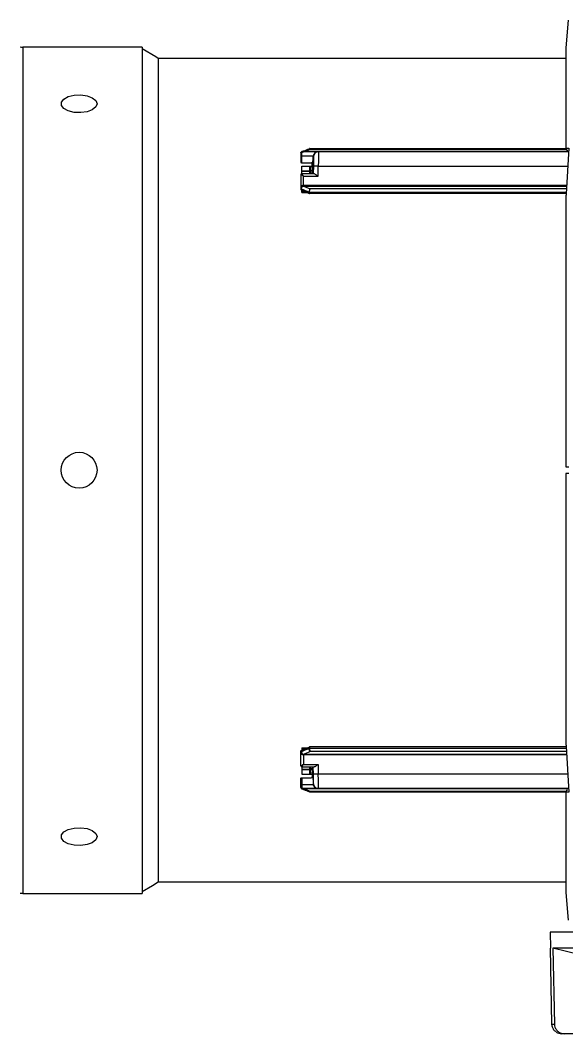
# Model space of a CAD drawing. Extents: x 8 to 113, y 0 to 87.
# Drawn here: x 70.82 to 74.21, y 33.33 to 39.6 of the extents above; entities that cross this region are included whole.
import ezdxf

# ---------------------------------------------------------------- set-up
doc = ezdxf.new("R2010")
doc.units = 0
doc.header["$MEASUREMENT"] = 0
doc.layers.add('OBJECT', color=7, linetype='CONTINUOUS')

msp = doc.modelspace()

# ---------------------------------------------------------------- linework, layer by layer
at = {"layer": 'OBJECT'}
for p, q in [((74.2207, 39.6046), (74.2059, 39.4345)), ((71.5793, 39.4387), (70.8398, 39.4387)), ((70.8398, 39.4387), (70.8398, 34.1977)), ((71.5793, 39.4387), (71.5793, 34.1977)), ((74.2058, 39.4332), (74.2058, 38.8292)), ((74.2059, 39.4345), (74.2059, 38.8302)), ((71.6793, 39.3681), (71.6793, 34.2683)), ((74.2058, 39.3681), (71.6793, 39.3681)), ((72.6702, 38.79), (72.5789, 38.79)), ((72.5815, 38.7912), (72.579, 38.791)), ((72.5815, 38.79), (72.5815, 38.7912)), ((74.2224, 38.7912), (72.5815, 38.7912)), ((72.6181, 38.8097), (74.2071, 38.8097)), ((72.6199, 38.806), (74.2083, 38.806)), ((72.6717, 38.79), (72.6702, 38.79)), ((74.2223, 38.79), (72.6717, 38.79)), ((74.2072, 38.8131), (74.2237, 38.8126)), ((74.2237, 38.8126), (74.2072, 38.5301)), ((72.5639, 38.7836), (72.5639, 38.7834)), ((72.5639, 38.7829), (72.5639, 38.7834)), ((72.5639, 38.7829), (72.5639, 38.775)), ((72.5639, 38.775), (72.5689, 38.775)), ((72.5639, 38.775), (72.5639, 38.7685)), ((72.5639, 38.7685), (72.5639, 38.7259)), ((72.5689, 38.7653), (72.5689, 38.775)), ((72.5689, 38.7653), (72.641, 38.7653)), ((72.5689, 38.7225), (72.5689, 38.7653)), ((72.6356, 38.655), (72.6404, 38.7607)), ((72.6404, 38.7607), (72.6417, 38.7607)), ((72.5689, 38.7225), (72.629, 38.7225)), ((72.5693, 38.7008), (72.6344, 38.7008)), ((72.5693, 38.655), (72.5693, 38.7008)), ((72.5693, 38.6729), (72.6189, 38.6731)), ((72.5693, 38.6693), (72.6189, 38.6696)), ((72.619, 38.6561), (72.6186, 38.7008)), ((72.6187, 38.7008), (72.619, 38.6701)), ((72.619, 38.6701), (72.619, 38.6561)), ((72.624, 38.6735), (72.6238, 38.7008)), ((72.635, 38.6735), (72.624, 38.6735)), ((72.624, 38.6666), (72.6352, 38.6666)), ((72.624, 38.655), (72.624, 38.6666)), ((72.6354, 38.655), (72.634, 38.7187)), ((72.6417, 38.7007), (72.6406, 38.655)), ((72.6702, 38.64), (72.6717, 38.7)), ((74.2171, 38.7), (72.6717, 38.7)), ((72.5639, 38.65), (72.5639, 38.5731)), ((72.5689, 38.655), (72.6447, 38.655)), ((72.5789, 38.64), (72.6702, 38.64)), ((72.5789, 38.5806), (72.5789, 38.64)), ((72.5639, 38.5731), (72.5639, 38.5642)), ((72.5639, 38.5647), (72.5639, 38.5642)), ((72.5639, 38.5642), (72.5639, 38.5571)), ((72.5664, 38.5611), (72.5664, 38.5615)), ((72.5664, 38.5539), (72.5664, 38.5611)), ((72.5693, 38.5382), (72.5693, 38.5526)), ((72.5863, 38.5452), (72.5693, 38.5452)), ((72.5693, 38.5382), (72.6024, 38.5382)), ((72.5789, 38.5806), (72.577, 38.5806)), ((72.5815, 38.5807), (72.5789, 38.5806)), ((72.5789, 38.5806), (72.579, 38.5775)), ((72.579, 38.5775), (72.5815, 38.5774)), ((72.5815, 38.5807), (72.5815, 38.5774)), ((74.2101, 38.5807), (72.5815, 38.5807)), ((72.5815, 38.5774), (74.21, 38.5774)), ((72.6147, 38.5406), (72.6147, 38.5405)), ((72.6147, 38.5405), (72.6147, 38.5328)), ((72.6172, 38.5401), (72.6172, 38.5401)), ((72.6172, 38.5323), (72.6172, 38.5401)), ((72.6172, 38.5401), (74.2078, 38.5401)), ((74.209, 38.5606), (72.6199, 38.5606)), ((74.2073, 38.5323), (72.6172, 38.5323)), ((74.2058, 38.4848), (74.2058, 36.8384)), ((74.2059, 38.4856), (74.2059, 36.8382)), ((74.2058, 36.7983), (74.2058, 35.1517)), ((74.2059, 36.8382), (74.2235, 36.8382)), ((74.2059, 36.7982), (74.2059, 35.1508)), ((74.2235, 36.7982), (74.2059, 36.7982)), ((72.5693, 35.0983), (72.6024, 35.0983)), ((72.5693, 35.0983), (72.5693, 35.0838)), ((72.5863, 35.0912), (72.5693, 35.0912)), ((72.6147, 35.0959), (72.6147, 35.1036)), ((72.6147, 35.0958), (72.6147, 35.0959)), ((72.6172, 35.1041), (72.6172, 35.0964)), ((74.2073, 35.1041), (72.6172, 35.1041)), ((72.6172, 35.0964), (72.6172, 35.0963)), ((72.6172, 35.0963), (74.2078, 35.0963)), ((74.2072, 35.1063), (74.2237, 34.8238)), ((72.5639, 35.0722), (72.5639, 35.0793)), ((72.5639, 35.0717), (72.5639, 35.0722)), ((72.5639, 35.0634), (72.5639, 35.0722)), ((72.5639, 34.9865), (72.5639, 35.0634)), ((72.5664, 35.0826), (72.5664, 35.0753)), ((72.5664, 35.0753), (72.5664, 35.075)), ((72.5789, 35.0558), (72.577, 35.0558)), ((72.5789, 35.0558), (72.579, 35.0589)), ((72.5789, 35.0558), (72.5789, 34.9965)), ((72.5815, 35.0558), (72.5789, 35.0558)), ((72.579, 35.0589), (72.5815, 35.0591)), ((72.5815, 35.0558), (72.5815, 35.0591)), ((72.5815, 35.0591), (74.21, 35.0591)), ((74.2101, 35.0558), (72.5815, 35.0558)), ((74.209, 35.0758), (72.6199, 35.0758)), ((72.5689, 34.9815), (72.6447, 34.9815)), ((72.5693, 34.9815), (72.5693, 34.9356)), ((72.5693, 34.9671), (72.6189, 34.9669)), ((72.5693, 34.9636), (72.6189, 34.9634)), ((72.5789, 34.9965), (72.6702, 34.9965)), ((72.619, 34.9803), (72.6186, 34.9356)), ((72.6187, 34.9356), (72.619, 34.9664)), ((72.619, 34.9664), (72.619, 34.9803)), ((72.624, 34.9629), (72.6238, 34.9356)), ((72.624, 34.9815), (72.624, 34.9699)), ((72.624, 34.9699), (72.6352, 34.9698)), ((72.635, 34.9629), (72.624, 34.9629)), ((72.6354, 34.9815), (72.634, 34.9178)), ((72.6356, 34.9815), (72.6404, 34.8757)), ((72.6417, 34.9357), (72.6406, 34.9815)), ((72.6702, 34.9965), (72.6717, 34.9365)), ((72.5639, 34.8679), (72.5639, 34.9106)), ((72.5689, 34.914), (72.5689, 34.8711)), ((72.5689, 34.914), (72.629, 34.914)), ((72.5693, 34.9356), (72.6344, 34.9356)), ((74.2171, 34.9365), (72.6717, 34.9365)), ((72.5639, 34.8615), (72.5639, 34.8679)), ((72.5639, 34.8615), (72.5689, 34.8615)), ((72.5639, 34.8536), (72.5639, 34.8615)), ((72.5639, 34.8536), (72.5639, 34.853)), ((72.5639, 34.8529), (72.5639, 34.853)), ((72.5689, 34.8711), (72.5689, 34.8615)), ((72.5689, 34.8711), (72.641, 34.8711)), ((72.6702, 34.8465), (72.5789, 34.8465)), ((72.5815, 34.8452), (72.579, 34.8454)), ((72.5815, 34.8465), (72.5815, 34.8452)), ((74.2224, 34.8452), (72.5815, 34.8452)), ((72.6404, 34.8757), (72.6417, 34.8757)), ((72.6717, 34.8465), (72.6702, 34.8465)), ((74.2223, 34.8465), (72.6717, 34.8465)), ((72.6181, 34.8268), (74.2071, 34.8268)), ((72.6199, 34.8305), (74.2083, 34.8305)), ((74.2058, 34.8073), (74.2058, 34.2032)), ((74.2059, 34.8063), (74.2059, 34.2019)), ((74.2237, 34.8238), (74.2072, 34.8234)), ((71.6793, 34.2683), (74.2058, 34.2683)), ((70.8398, 34.1977), (71.5793, 34.1977)), ((74.2059, 34.2019), (74.2207, 34.0318)), ((74.1094, 33.9582), (74.1112, 33.8582)), ((74.1141, 33.9582), (74.1094, 33.9582)), ((75.0094, 33.9582), (74.1141, 33.9582)), ((74.1112, 33.8582), (74.1114, 33.8582)), ((74.1114, 33.8582), (74.1112, 33.8582)), ((74.1195, 33.3872), (74.1114, 33.8582)), ((74.3479, 33.8582), (74.1257, 33.8582)), ((74.1257, 33.8582), (74.1345, 33.3872)), ((74.2939, 33.8174), (74.1257, 33.8582)), ((74.1195, 33.3872), (74.1345, 33.3872)), ((74.1991, 33.3282), (74.1794, 33.3282)), ((74.3209, 33.3282), (74.1991, 33.3282))]:
    msp.add_line(p, q, dxfattribs=at)
at = {"layer": 'OBJECT', "flags": 128}
for points in [[(71.6793, 39.3681), (71.6642, 39.3772), (71.5793, 39.4281)], [(71.3003, 39.0876), (71.2928, 39.0676), (71.2713, 39.0503), (71.2387, 39.038), (71.1995, 39.0324), (71.1589, 39.0343), (71.1224, 39.0434), (71.0949, 39.0584), (71.0802, 39.0774), (71.0802, 39.0978), (71.0949, 39.1169), (71.1224, 39.1319), (71.1589, 39.141), (71.1995, 39.1429), (71.2387, 39.1373), (71.2713, 39.125), (71.2928, 39.1077), (71.3003, 39.0876)], [(72.5639, 38.7685), (72.564, 38.7679), (72.5643, 38.7673), (72.5647, 38.7668), (72.5653, 38.7663), (72.5661, 38.7659), (72.567, 38.7656), (72.5679, 38.7654), (72.5689, 38.7653)], [(72.6717, 38.7), (72.6659, 38.7001), (72.6604, 38.7002), (72.6553, 38.7004), (72.6508, 38.7005), (72.647, 38.7006), (72.6442, 38.7006), (72.6424, 38.7007), (72.6417, 38.7007)], [(72.5639, 38.65), (72.5641, 38.6498), (72.5648, 38.6494), (72.5659, 38.6486), (72.5674, 38.6476), (72.5692, 38.6464), (72.5714, 38.645), (72.5737, 38.6434), (72.5763, 38.6417), (72.5789, 38.64)], [(72.5789, 38.64), (72.5771, 38.6426), (72.5755, 38.6451), (72.5739, 38.6475), (72.5724, 38.6496), (72.5712, 38.6514), (72.5702, 38.6529), (72.5695, 38.6541), (72.569, 38.6547), (72.5689, 38.655)], [(72.6192, 38.655), (72.6191, 38.6551), (72.619, 38.6561)], [(72.6193, 38.655), (72.6191, 38.6554), (72.619, 38.6561)], [(72.5639, 34.9865), (72.5641, 34.9866), (72.5648, 34.9871), (72.5659, 34.9878), (72.5674, 34.9888), (72.5692, 34.9901), (72.5714, 34.9915), (72.5737, 34.9931), (72.5763, 34.9948), (72.5789, 34.9965)], [(72.5789, 34.9965), (72.5771, 34.9939), (72.5755, 34.9914), (72.5739, 34.989), (72.5724, 34.9868), (72.5712, 34.985), (72.5702, 34.9835), (72.5695, 34.9824), (72.569, 34.9817), (72.5689, 34.9815)], [(72.6192, 34.9815), (72.6191, 34.9813), (72.619, 34.9803)], [(72.6193, 34.9815), (72.6191, 34.981), (72.619, 34.9803)], [(72.6717, 34.9365), (72.6659, 34.9363), (72.6604, 34.9362), (72.6553, 34.9361), (72.6508, 34.936), (72.647, 34.9359), (72.6442, 34.9358), (72.6424, 34.9358), (72.6417, 34.9357)], [(72.5639, 34.8679), (72.564, 34.8685), (72.5643, 34.8691), (72.5647, 34.8697), (72.5653, 34.8702), (72.5661, 34.8706), (72.567, 34.8709), (72.5679, 34.8711), (72.5689, 34.8711)], [(71.3003, 34.5488), (71.2928, 34.5288), (71.2713, 34.5114), (71.2387, 34.4991), (71.1995, 34.4935), (71.1589, 34.4954), (71.1224, 34.5045), (71.0949, 34.5196), (71.0802, 34.5386), (71.0802, 34.559), (71.0949, 34.578), (71.1224, 34.5931), (71.1589, 34.6022), (71.1995, 34.6041), (71.2387, 34.5985), (71.2713, 34.5862), (71.2928, 34.5689), (71.3003, 34.5488)], [(71.5793, 34.2083), (71.6433, 34.2467), (71.6793, 34.2683)]]:
    msp.add_lwpolyline(points, dxfattribs=at)
at = {"layer": 'OBJECT'}
msp.add_circle((71.1893, 36.8182), 0.111, dxfattribs=at)
for centre, radius, start, end in [((70.8398, 39.5637), 0.125, 263.0356, 270), ((74.2208, 39.4332), 0.015, 175, 180), ((72.5789, 38.775), 0.015, 90, 180), ((72.5791, 38.7882), 0.00449, 133.50646, 144.60237), ((72.5776, 38.7849), 0.00592, 94.97547, 99.92704), ((72.5764, 38.7909), 0.00265, 339.16386, 2.88448), ((72.6717, 38.76), 0.03, 90.00889, 178.59426), ((74.2222, 38.8121), 0.015, 176.19201, 242.5887), ((72.6234, 38.6691), 0.00447, 81.68167, 167.23548), ((72.6234, 38.671), 0.00449, 191.91052, 278.23288), ((71.6315, 38.6657), 0.9925, 0.04634, 0.4473), ((72.5689, 38.65), 0.005, 90, 180), ((72.5677, 38.5651), 0.0038, 185.17238, 250.1687), ((72.5674, 38.5645), 0.00355, 185.41414, 253.05818), ((72.5638, 38.5676), 0.0151, 35.93883, 39.46264), ((72.5769, 38.5694), 0.00828, 88.71072, 92.21767), ((72.6172, 38.5468), 0.00671, 247.61282, 269.50356), ((72.6171, 38.5467), 0.00667, 248.28118, 270.27504), ((72.6171, 35.0897), 0.00667, 89.72496, 111.71882), ((72.6172, 35.0896), 0.00671, 90.49644, 112.38718), ((72.5674, 35.0719), 0.00355, 106.94182, 174.58586), ((72.5677, 35.0714), 0.0038, 109.8313, 174.82762), ((72.5638, 35.0688), 0.0151, 320.53736, 324.06117), ((72.5769, 35.067), 0.00828, 267.78233, 271.28928), ((72.5689, 34.9865), 0.005, 180, 270), ((72.6234, 34.9655), 0.00449, 81.76712, 168.08948), ((72.6234, 34.9674), 0.00447, 192.76452, 278.31833), ((71.6315, 34.9707), 0.9925, 359.5527, 359.95366), ((72.5789, 34.8615), 0.015, 180, 270), ((72.5791, 34.8482), 0.00449, 215.39763, 226.49354), ((72.5776, 34.8515), 0.00592, 260.07296, 265.02453), ((72.5764, 34.8455), 0.00265, 357.11552, 20.83614), ((72.6717, 34.8765), 0.03, 181.40574, 269.99111), ((74.2222, 34.8244), 0.015, 117.41071, 183.80758), ((70.8398, 34.0727), 0.125, 90, 96.9644), ((74.2208, 34.2032), 0.015, 180, 185), ((74.1794, 33.3882), 0.06, 236.35662, 270)]:
    msp.add_arc(centre, radius, start, end, dxfattribs=at)
at = {"layer": 'OBJECT', "extrusion": (0, 0, -1)}
for centre, major_axis, ratio, start_param, end_param in [((72.5789, 38.775), (0, -0.015), 0.666667, 1.570796, 3.141593), ((72.3211, 36.8666), (4.3755, 2.0916), 0.34326, 4.933789, 4.942459), ((72.6702, 38.7), (-0.0015, -0.09), 0.016457, 3.141322, 4.712118), ((72.6704, 38.76), (0.0217, 0.0212), 0.979495, 3.949495, 4.104384), ((72.6402, 38.7007), (-0.0015, -0.06), 0.024678, 3.140983, 4.711779), ((72.3136, 36.8575), (4.3768, -2.0768), 0.341999, 4.60856, 4.619472), ((72.2911, 36.8666), (4.3597, -2.0687), 0.341999, 4.613885, 4.624846), ((72.3211, 36.8666), (4.3755, -2.0916), 0.34326, 4.608517, 4.617187)]:
    msp.add_ellipse(centre, major_axis=major_axis, ratio=ratio, start_param=start_param, end_param=end_param, dxfattribs=at)
at = {"layer": 'OBJECT'}
for centre, major_axis, ratio, start_param, end_param in [((72.2911, 36.7698), (4.3597, 2.0687), 0.341999, 4.613885, 4.624846), ((72.3136, 36.779), (4.3768, 2.0768), 0.341999, 4.60856, 4.619472), ((72.3211, 36.7698), (4.3755, 2.0916), 0.34326, 4.608517, 4.617187), ((72.6402, 34.9357), (-0.0015, 0.06), 0.024678, 3.140983, 4.711779), ((72.6702, 34.9365), (-0.0015, 0.09), 0.016457, 3.141322, 4.712118), ((72.5789, 34.8615), (0, 0.015), 0.666667, 1.570796, 3.141593), ((72.3211, 36.7698), (4.3755, -2.0916), 0.34326, 4.933789, 4.942459), ((72.6704, 34.8765), (0.0217, -0.0212), 0.979495, 3.949495, 4.104384)]:
    msp.add_ellipse(centre, major_axis=major_axis, ratio=ratio, start_param=start_param, end_param=end_param, dxfattribs=at)
for points, knots in [([(72.5639, 38.7834), (72.5641, 38.7846), (72.5646, 38.7868), (72.5672, 38.7893), (72.5708, 38.7908), (72.5739, 38.7908), (72.5755, 38.7908)], [0, 0, 0, 0, 0.242419, 0.484547, 0.734487, 1, 1, 1, 1]), ([(72.5641, 38.7836), (72.5641, 38.7842), (72.5641, 38.786), (72.5656, 38.7887), (72.5679, 38.7909), (72.5696, 38.7914), (72.5701, 38.7916)], [0, 0, 0, 0, 0.155743, 0.497334, 0.844406, 1, 1, 1, 1]), ([(72.57, 38.7917), (72.5735, 38.793), (72.5889, 38.7989), (72.6043, 38.8048), (72.6162, 38.8093)], [0, 0, 0, 0, 0.226708, 1, 1, 1, 1]), ([(72.576, 38.7915), (72.5745, 38.7919), (72.5722, 38.7925), (72.5706, 38.7917), (72.5701, 38.7914)], [0, 0, 0, 0, 0.674265, 1, 1, 1, 1]), ([(72.5755, 38.7908), (72.5756, 38.7908), (72.5758, 38.7908), (72.5761, 38.7908), (72.5763, 38.7908), (72.5764, 38.7908), (72.5765, 38.7908), (72.5765, 38.7908), (72.5766, 38.7908), (72.5766, 38.7907), (72.5766, 38.7907)], [0, 0, 0, 0, 0.330555, 0.552377, 0.7017, 0.802963, 0.904001, 0.945442, 0.979349, 1, 1, 1, 1]), ([(72.5771, 38.7908), (72.577, 38.7909), (72.5768, 38.7912), (72.5764, 38.7913), (72.5761, 38.7914), (72.576, 38.7915)], [0, 0, 0, 0, 0.2642606, 0.8657034, 1, 1, 1, 1]), ([(72.5766, 38.7907), (72.5766, 38.7905), (72.5768, 38.79), (72.5769, 38.7899), (72.577, 38.7899), (72.577, 38.7898)], [0, 0, 0, 0, 0.531766, 0.875851, 1, 1, 1, 1]), ([(72.577, 38.7898), (72.577, 38.7899), (72.577, 38.7899), (72.5771, 38.7901), (72.5771, 38.7905), (72.5771, 38.7908)], [0, 0, 0, 0, 0.127367, 0.466838, 1, 1, 1, 1]), ([(72.579, 38.791), (72.5784, 38.791), (72.5777, 38.7909), (72.5771, 38.7908), (72.5771, 38.7908)], [0, 0, 0, 0, 0.97302, 1, 1, 1, 1]), ([(72.6162, 38.8093), (72.6168, 38.8096), (72.6175, 38.8098), (72.6181, 38.8097), (72.6181, 38.8097)], [0, 0, 0, 0, 0.9690161, 1, 1, 1, 1]), ([(72.6162, 38.8092), (72.6166, 38.8093), (72.6174, 38.8094), (72.6187, 38.8079), (72.6195, 38.8066), (72.6198, 38.806), (72.6199, 38.806)], [0, 0, 0, 0, 0.360886, 0.787437, 0.982085, 1, 1, 1, 1]), ([(72.6199, 38.806), (72.6198, 38.806), (72.6197, 38.8066), (72.6192, 38.808), (72.6186, 38.8095), (72.6183, 38.8095), (72.6181, 38.8095)], [0, 0, 0, 0, 0.019709, 0.234333, 0.704612, 1, 1, 1, 1]), ([(72.6702, 38.79), (72.6702, 38.79), (72.6665, 38.79), (72.66, 38.7887), (72.6521, 38.7841), (72.6469, 38.7787), (72.6438, 38.7738), (72.6419, 38.7693), (72.6413, 38.7666), (72.641, 38.7653)], [0, 0, 0, 0, 0.004728, 0.291698, 0.519019, 0.681356, 0.790148, 0.895015, 1, 1, 1, 1]), ([(74.2059, 38.8302), (74.2059, 38.8255), (74.206, 38.8159), (74.2068, 38.814), (74.2072, 38.8131)], [0, 0, 0, 0, 0.4877, 1, 1, 1, 1]), ([(74.2059, 38.8278), (74.2059, 38.8248), (74.2059, 38.8182), (74.2063, 38.8134), (74.207, 38.8094), (74.2083, 38.8055), (74.211, 38.8017), (74.2142, 38.799), (74.2168, 38.7983), (74.2177, 38.798)], [0, 0, 0, 0, 0.240281, 0.530038, 0.670302, 0.773496, 0.854482, 0.949113, 1, 1, 1, 1]), ([(72.5639, 38.7259), (72.5639, 38.7255), (72.564, 38.7247), (72.5649, 38.7237), (72.5662, 38.7229), (72.5676, 38.7225), (72.5685, 38.7225), (72.5689, 38.7225)], [0, 0, 0, 0, 0.2151354, 0.4302331, 0.6452432, 0.8598684, 1, 1, 1, 1]), ([(72.634, 38.7187), (72.6339, 38.7191), (72.6338, 38.72), (72.6329, 38.7211), (72.6316, 38.722), (72.6302, 38.7224), (72.6293, 38.7224), (72.629, 38.7225)], [0, 0, 0, 0, 0.2175306, 0.4350592, 0.6524956, 0.8694779, 1, 1, 1, 1]), ([(72.6447, 38.6548), (72.6453, 38.6548), (72.6472, 38.6548), (72.6521, 38.6523), (72.66, 38.6473), (72.6665, 38.6426), (72.6702, 38.64), (72.6702, 38.64)], [0, 0, 0, 0, 0.100858, 0.315091, 0.615066, 0.993766, 1, 1, 1, 1]), ([(72.577, 38.5806), (72.5761, 38.5805), (72.5737, 38.5803), (72.5701, 38.5794), (72.5667, 38.5778), (72.5645, 38.5756), (72.5639, 38.5739), (72.5639, 38.5731), (72.5639, 38.5731)], [0, 0, 0, 0, 0.116667, 0.314983, 0.524413, 0.755196, 0.99068, 1, 1, 1, 1]), ([(72.5755, 38.5772), (72.5736, 38.5763), (72.5702, 38.5745), (72.5663, 38.5707), (72.5643, 38.5673), (72.564, 38.5654), (72.5639, 38.5647)], [0, 0, 0, 0, 0.303895, 0.585789, 0.849407, 1, 1, 1, 1]), ([(72.5639, 38.5731), (72.5639, 38.5731), (72.5639, 38.5733), (72.5641, 38.574), (72.5652, 38.575), (72.5681, 38.5761), (72.5716, 38.5769), (72.5743, 38.5771), (72.5755, 38.5772)], [0, 0, 0, 0, 0.009998, 0.107431, 0.369941, 0.606848, 0.826002, 1, 1, 1, 1]), ([(72.5639, 38.5571), (72.5639, 38.5567), (72.564, 38.5559), (72.5649, 38.5547), (72.5659, 38.5541), (72.5664, 38.5539)], [0, 0, 0, 0, 0.322866, 0.645815, 1, 1, 1, 1]), ([(72.5664, 38.5615), (72.5666, 38.5627), (72.567, 38.565), (72.5691, 38.5691), (72.5721, 38.5731), (72.5747, 38.5754), (72.576, 38.5765)], [0, 0, 0, 0, 0.242423, 0.484588, 0.734552, 1, 1, 1, 1]), ([(72.5766, 38.5777), (72.5766, 38.5777), (72.5765, 38.5776), (72.5765, 38.5776), (72.5763, 38.5775), (72.5759, 38.5774), (72.5756, 38.5773), (72.5755, 38.5772)], [0, 0, 0, 0, 0.032688, 0.074891, 0.18353, 0.638105, 1, 1, 1, 1]), ([(72.576, 38.5765), (72.5762, 38.5767), (72.5766, 38.577), (72.577, 38.5774), (72.577, 38.5776), (72.5771, 38.5777)], [0, 0, 0, 0, 0.507179, 0.825515, 1, 1, 1, 1]), ([(72.577, 38.5806), (72.577, 38.5805), (72.5769, 38.58), (72.5768, 38.579), (72.5766, 38.5782), (72.5766, 38.5777)], [0, 0, 0, 0, 0.124018, 0.468164, 1, 1, 1, 1]), ([(72.5771, 38.5777), (72.5771, 38.5782), (72.5771, 38.579), (72.577, 38.58), (72.577, 38.5805), (72.577, 38.5806)], [0, 0, 0, 0, 0.533189, 0.872704, 1, 1, 1, 1]), ([(72.5771, 38.5777), (72.5771, 38.5777), (72.5777, 38.5776), (72.5784, 38.5776), (72.579, 38.5775)], [0, 0, 0, 0, 0.026996, 1, 1, 1, 1]), ([(72.6199, 38.5606), (72.6198, 38.5606), (72.6195, 38.56), (72.6187, 38.558), (72.6173, 38.5543), (72.6159, 38.5493), (72.615, 38.5445), (72.6148, 38.5419), (72.6147, 38.5406)], [0, 0, 0, 0, 0.009459, 0.112298, 0.337626, 0.5596, 0.779766, 1, 1, 1, 1]), ([(72.6172, 38.5401), (72.6172, 38.5414), (72.6173, 38.544), (72.6178, 38.549), (72.6185, 38.554), (72.6192, 38.5579), (72.6197, 38.5599), (72.6198, 38.5606), (72.6199, 38.5606)], [0, 0, 0, 0, 0.220257, 0.440432, 0.66237, 0.887718, 0.990548, 1, 1, 1, 1]), ([(72.6147, 38.5328), (72.6152, 38.5326), (72.616, 38.5323), (72.6169, 38.5323), (72.6172, 38.5323)], [0, 0, 0, 0, 0.642105, 1, 1, 1, 1]), ([(74.2072, 38.5301), (74.2068, 38.5221), (74.206, 38.5058), (74.2059, 38.4924), (74.2059, 38.4856)], [0, 0, 0, 0, 0.494003, 1, 1, 1, 1]), ([(74.2059, 35.1508), (74.2059, 35.1442), (74.206, 35.1309), (74.2068, 35.1146), (74.2072, 35.1063)], [0, 0, 0, 0, 0.491585, 1, 1, 1, 1]), ([(72.6147, 35.1036), (72.6152, 35.1038), (72.616, 35.1041), (72.6169, 35.1041), (72.6172, 35.1041)], [0, 0, 0, 0, 0.642105, 1, 1, 1, 1]), ([(72.6199, 35.0758), (72.6198, 35.0759), (72.6195, 35.0765), (72.6187, 35.0784), (72.6173, 35.0822), (72.6159, 35.0871), (72.615, 35.0919), (72.6148, 35.0945), (72.6147, 35.0958)], [0, 0, 0, 0, 0.009459, 0.112298, 0.337626, 0.5596, 0.779766, 1, 1, 1, 1]), ([(72.6172, 35.0963), (72.6172, 35.095), (72.6173, 35.0924), (72.6178, 35.0875), (72.6185, 35.0824), (72.6192, 35.0786), (72.6197, 35.0765), (72.6198, 35.0759), (72.6199, 35.0758)], [0, 0, 0, 0, 0.220257, 0.440432, 0.66237, 0.887718, 0.990548, 1, 1, 1, 1]), ([(72.5639, 35.0793), (72.5639, 35.0797), (72.564, 35.0806), (72.5649, 35.0818), (72.5659, 35.0823), (72.5664, 35.0826)], [0, 0, 0, 0, 0.322866, 0.645815, 1, 1, 1, 1]), ([(72.5755, 35.0592), (72.5736, 35.0601), (72.5702, 35.062), (72.5663, 35.0658), (72.5643, 35.0691), (72.564, 35.071), (72.5639, 35.0717)], [0, 0, 0, 0, 0.303895, 0.585789, 0.849407, 1, 1, 1, 1]), ([(72.577, 35.0558), (72.5761, 35.0559), (72.5737, 35.0561), (72.5701, 35.057), (72.5667, 35.0587), (72.5645, 35.0608), (72.5639, 35.0625), (72.5639, 35.0634), (72.5639, 35.0634)], [0, 0, 0, 0, 0.116667, 0.314983, 0.524413, 0.755196, 0.99068, 1, 1, 1, 1]), ([(72.5639, 35.0634), (72.5639, 35.0634), (72.5639, 35.0632), (72.5641, 35.0625), (72.5652, 35.0614), (72.5681, 35.0603), (72.5716, 35.0595), (72.5743, 35.0593), (72.5755, 35.0592)], [0, 0, 0, 0, 0.009998, 0.107431, 0.369941, 0.606848, 0.826002, 1, 1, 1, 1]), ([(72.5664, 35.075), (72.5666, 35.0738), (72.567, 35.0714), (72.5691, 35.0674), (72.5721, 35.0633), (72.5747, 35.0611), (72.576, 35.0599)], [0, 0, 0, 0, 0.242423, 0.484588, 0.734552, 1, 1, 1, 1]), ([(72.5766, 35.0588), (72.5766, 35.0588), (72.5765, 35.0588), (72.5765, 35.0589), (72.5763, 35.059), (72.5759, 35.0591), (72.5756, 35.0592), (72.5755, 35.0592)], [0, 0, 0, 0, 0.032688, 0.074891, 0.18353, 0.638105, 1, 1, 1, 1]), ([(72.576, 35.0599), (72.5762, 35.0598), (72.5766, 35.0595), (72.577, 35.0591), (72.577, 35.0588), (72.5771, 35.0588)], [0, 0, 0, 0, 0.507179, 0.825515, 1, 1, 1, 1]), ([(72.577, 35.0558), (72.577, 35.056), (72.5769, 35.0564), (72.5768, 35.0575), (72.5766, 35.0583), (72.5766, 35.0588)], [0, 0, 0, 0, 0.124018, 0.468164, 1, 1, 1, 1]), ([(72.5771, 35.0588), (72.5771, 35.0583), (72.5771, 35.0575), (72.577, 35.0564), (72.577, 35.056), (72.577, 35.0558)], [0, 0, 0, 0, 0.533189, 0.872704, 1, 1, 1, 1]), ([(72.5771, 35.0588), (72.5771, 35.0588), (72.5777, 35.0589), (72.5784, 35.0589), (72.579, 35.0589)], [0, 0, 0, 0, 0.026996, 1, 1, 1, 1]), ([(72.6447, 34.9816), (72.6453, 34.9816), (72.6472, 34.9817), (72.6521, 34.9841), (72.66, 34.9891), (72.6665, 34.9938), (72.6702, 34.9964), (72.6702, 34.9965)], [0, 0, 0, 0, 0.100858, 0.315091, 0.615066, 0.993766, 1, 1, 1, 1]), ([(72.5639, 34.9106), (72.5639, 34.9109), (72.564, 34.9117), (72.5649, 34.9127), (72.5662, 34.9135), (72.5676, 34.9139), (72.5685, 34.914), (72.5689, 34.914)], [0, 0, 0, 0, 0.2151354, 0.4302331, 0.6452432, 0.8598684, 1, 1, 1, 1]), ([(72.634, 34.9178), (72.6339, 34.9173), (72.6338, 34.9165), (72.6329, 34.9153), (72.6316, 34.9145), (72.6302, 34.914), (72.6293, 34.914), (72.629, 34.914)], [0, 0, 0, 0, 0.2175306, 0.4350592, 0.6524956, 0.8694779, 1, 1, 1, 1]), ([(72.5639, 34.853), (72.5641, 34.8519), (72.5646, 34.8496), (72.5672, 34.8472), (72.5708, 34.8456), (72.5739, 34.8456), (72.5755, 34.8456)], [0, 0, 0, 0, 0.242419, 0.484547, 0.734487, 1, 1, 1, 1]), ([(72.5641, 34.8528), (72.5641, 34.8523), (72.5641, 34.8504), (72.5656, 34.8477), (72.5679, 34.8456), (72.5696, 34.8451), (72.5701, 34.8449)], [0, 0, 0, 0, 0.155743, 0.497334, 0.844406, 1, 1, 1, 1]), ([(72.57, 34.8448), (72.5735, 34.8434), (72.5889, 34.8375), (72.6043, 34.8316), (72.6162, 34.8271)], [0, 0, 0, 0, 0.226708, 1, 1, 1, 1]), ([(72.576, 34.845), (72.5745, 34.8446), (72.5722, 34.844), (72.5706, 34.8448), (72.5701, 34.845)], [0, 0, 0, 0, 0.674265, 1, 1, 1, 1]), ([(72.5755, 34.8456), (72.5756, 34.8456), (72.5758, 34.8456), (72.5761, 34.8456), (72.5763, 34.8456), (72.5764, 34.8456), (72.5765, 34.8456), (72.5765, 34.8457), (72.5766, 34.8457), (72.5766, 34.8457), (72.5766, 34.8457)], [0, 0, 0, 0, 0.330555, 0.552377, 0.7017, 0.802963, 0.904001, 0.945442, 0.979349, 1, 1, 1, 1]), ([(72.5771, 34.8456), (72.577, 34.8456), (72.5768, 34.8453), (72.5764, 34.8451), (72.5761, 34.845), (72.576, 34.845)], [0, 0, 0, 0, 0.2642606, 0.8657034, 1, 1, 1, 1]), ([(72.5766, 34.8457), (72.5766, 34.846), (72.5768, 34.8464), (72.5769, 34.8466), (72.577, 34.8466), (72.577, 34.8466)], [0, 0, 0, 0, 0.531766, 0.875851, 1, 1, 1, 1]), ([(72.577, 34.8466), (72.577, 34.8466), (72.577, 34.8466), (72.5771, 34.8464), (72.5771, 34.8459), (72.5771, 34.8456)], [0, 0, 0, 0, 0.127367, 0.466838, 1, 1, 1, 1]), ([(72.579, 34.8454), (72.5784, 34.8455), (72.5777, 34.8455), (72.5771, 34.8456), (72.5771, 34.8456)], [0, 0, 0, 0, 0.97302, 1, 1, 1, 1]), ([(72.6702, 34.8465), (72.6702, 34.8465), (72.6665, 34.8465), (72.66, 34.8477), (72.6521, 34.8523), (72.6469, 34.8577), (72.6438, 34.8626), (72.6419, 34.8672), (72.6413, 34.8698), (72.641, 34.8711)], [0, 0, 0, 0, 0.004728, 0.291698, 0.519019, 0.681356, 0.790148, 0.895015, 1, 1, 1, 1]), ([(74.2141, 34.8368), (74.2134, 34.8364), (74.2116, 34.8354), (74.2096, 34.8329), (74.208, 34.8301), (74.2072, 34.8275), (74.2065, 34.8244), (74.2059, 34.8184), (74.2058, 34.8092), (74.2058, 34.8025)], [0, 0, 0, 0, 0.038374, 0.104779, 0.16515, 0.2253, 0.307658, 0.496497, 1, 1, 1, 1]), ([(72.6162, 34.8272), (72.6166, 34.8271), (72.6174, 34.827), (72.6187, 34.8285), (72.6195, 34.8299), (72.6198, 34.8304), (72.6199, 34.8305)], [0, 0, 0, 0, 0.360886, 0.787437, 0.982085, 1, 1, 1, 1]), ([(72.6162, 34.8271), (72.6168, 34.8269), (72.6175, 34.8266), (72.6181, 34.8268), (72.6181, 34.8268)], [0, 0, 0, 0, 0.9690161, 1, 1, 1, 1]), ([(72.6199, 34.8305), (72.6198, 34.8304), (72.6197, 34.8299), (72.6192, 34.8284), (72.6186, 34.8269), (72.6183, 34.8269), (72.6181, 34.8269)], [0, 0, 0, 0, 0.019709, 0.234333, 0.704612, 1, 1, 1, 1]), ([(74.2072, 34.8234), (74.2069, 34.8224), (74.2061, 34.8206), (74.2059, 34.8121), (74.2059, 34.8069), (74.2059, 34.8063)], [0, 0, 0, 0, 0.489871, 0.942618, 1, 1, 1, 1]), ([(74.1467, 33.3391), (74.1442, 33.3405), (74.1355, 33.3451), (74.1257, 33.3595), (74.1202, 33.3754), (74.1197, 33.3847), (74.1195, 33.3872)], [0, 0, 0, 0, 0.1534415, 0.5271712, 0.8721135, 1, 1, 1, 1]), ([(74.1345, 33.3872), (74.1353, 33.3808), (74.1368, 33.368), (74.147, 33.351), (74.1621, 33.3377), (74.1802, 33.3296), (74.1931, 33.3287), (74.1991, 33.3282)], [0, 0, 0, 0, 0.198028, 0.395863, 0.598898, 0.81482, 1, 1, 1, 1])]:
    msp.add_open_spline(points, degree=3, knots=knots, dxfattribs=at)

doc.saveas('drawing.dxf')
